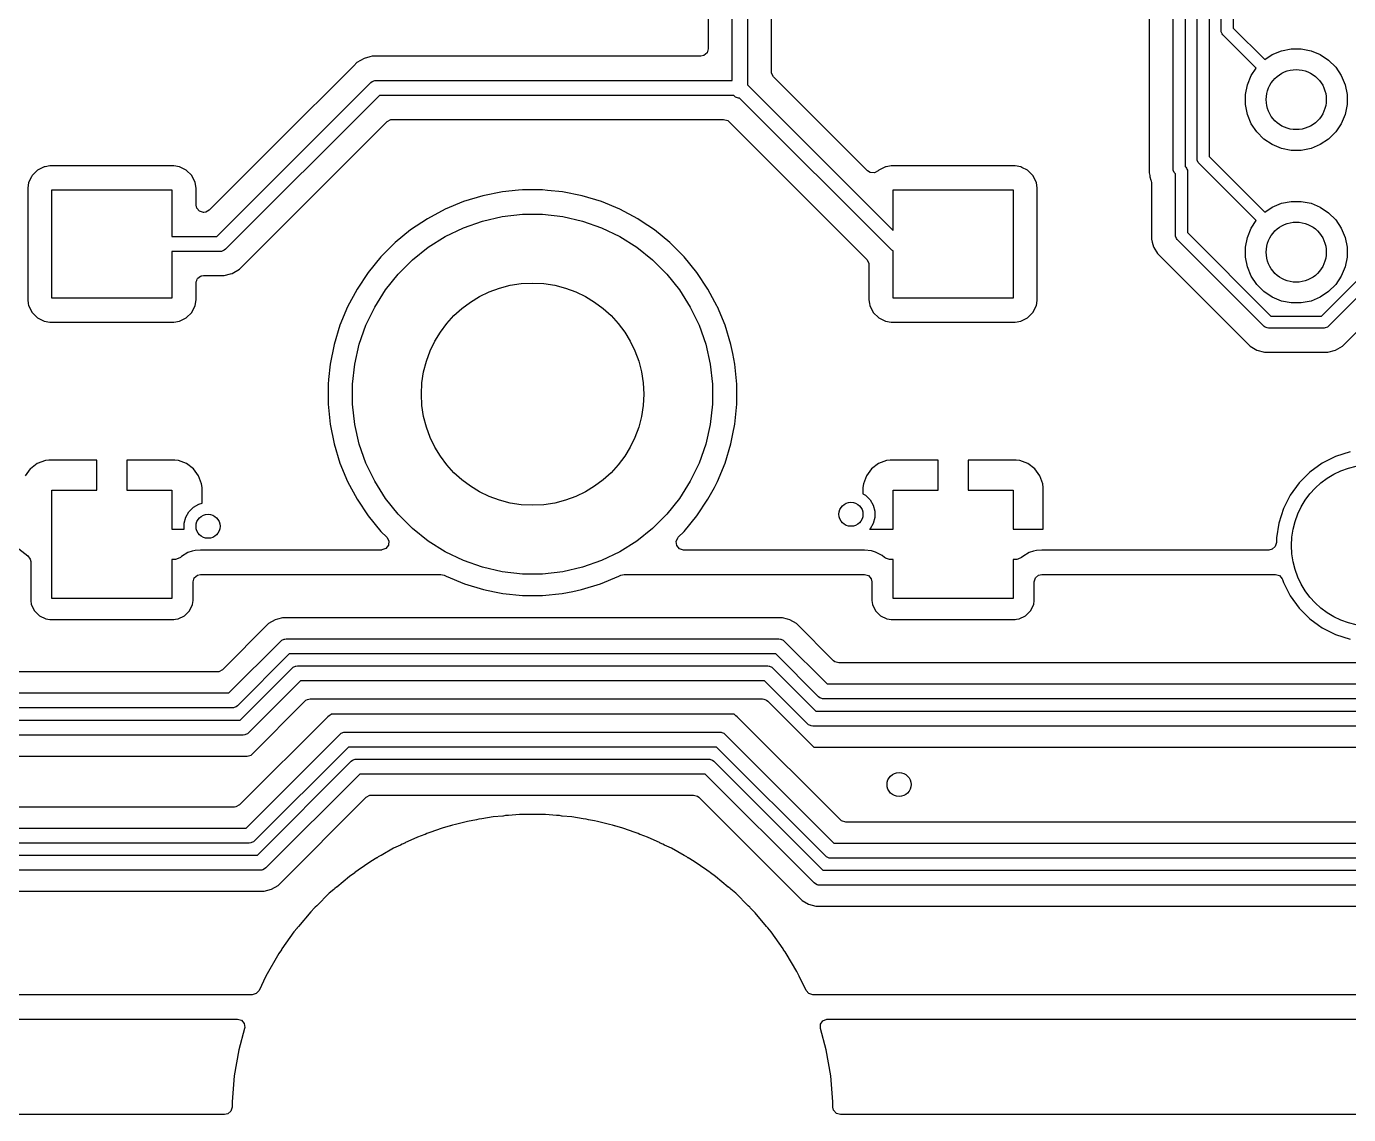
# Model space of a CAD drawing. Extents: x 0.71 to 7.56, y -5.16 to -0.79.
# Drawn here: x 3.802 to 4.669, y -5.157 to -4.444 of the extents above; entities that cross this region are included whole.
import ezdxf

# ---------------------------------------------------------------- set-up
doc = ezdxf.new("R2010")
doc.units = 0
doc.header["$MEASUREMENT"] = 0
doc.layers.add('BLACK', color=7, linetype='CONTINUOUS')

msp = doc.modelspace()

# ---------------------------------------------------------------- linework, layer by layer
at = {"layer": 'BLACK', "linetype": 'CONTINUOUS'}
for p, q in [((4.26476, -4.47933), (4.26476, -3.80989)), ((4.27461, -3.81031), (4.27461, -4.48221)), ((4.249, -3.82038), (4.249, -4.45868)), ((4.29037, -4.47366), (4.29037, -3.82194)), ((4.58504, -4.44668), (4.58504, -4.35688)), ((4.59291, -4.35525), (4.59291, -4.44505)), ((4.56929, -4.53093), (4.56929, -4.3634)), ((4.57717, -4.36177), (4.57717, -4.5293)), ((4.55354, -4.53745), (4.55354, -4.36993)), ((4.56142, -4.36829), (4.56142, -4.53582)), ((4.53778, -4.37848), (4.53778, -4.53643)), ((4.58512, -4.44745), (4.58504, -4.44668)), ((4.5857, -4.44886), (4.58512, -4.44745)), ((4.58619, -4.44946), (4.5857, -4.44886)), ((4.60801, -4.47128), (4.58619, -4.44946)), ((4.59291, -4.44505), (4.61358, -4.46571)), ((4.249, -4.45868), (4.24822, -4.46132)), ((4.61848, -4.46244), (4.62454, -4.45993)), ((4.62454, -4.45993), (4.63097, -4.45865)), ((4.63097, -4.45865), (4.63753, -4.45865)), ((4.63753, -4.45865), (4.64397, -4.45993)), ((4.64397, -4.45993), (4.65003, -4.46244)), ((4.01879, -4.4677), (4.01669, -4.4698)), ((4.02351, -4.46497), (4.01879, -4.4677)), ((4.01879, -4.4677), (4.01879, -4.4677)), ((4.02723, -4.46398), (4.02351, -4.46497)), ((4.02351, -4.46497), (4.02351, -4.46497)), ((4.02877, -4.46356), (4.02723, -4.46398)), ((4.02723, -4.46398), (4.02723, -4.46398)), ((4.24411, -4.46356), (4.02877, -4.46356)), ((4.24614, -4.46312), (4.24411, -4.46356)), ((4.24822, -4.46132), (4.24614, -4.46312)), ((4.61358, -4.46571), (4.61848, -4.46244)), ((4.65003, -4.46244), (4.65548, -4.46608)), ((4.65548, -4.46608), (4.66012, -4.47072)), ((4.01494, -4.47155), (3.96809, -4.5184)), ((4.01669, -4.4698), (4.01494, -4.47155)), ((4.01494, -4.47155), (4.01494, -4.47155)), ((4.29049, -4.4747), (4.29037, -4.47366)), ((4.2918, -4.47711), (4.29049, -4.4747)), ((4.35337, -4.53868), (4.2918, -4.47711)), ((4.60223, -4.48224), (4.60474, -4.47618)), ((4.60474, -4.47618), (4.60801, -4.47128)), ((4.66012, -4.47072), (4.66377, -4.47618)), ((4.66377, -4.47618), (4.66628, -4.48224)), ((3.9271, -4.58169), (4.02802, -4.48077)), ((4.02802, -4.48077), (4.02876, -4.48016)), ((4.02876, -4.48016), (4.03046, -4.47946)), ((4.02876, -4.48016), (4.02876, -4.48016)), ((4.03046, -4.47946), (4.03054, -4.47943)), ((4.03054, -4.47943), (4.0315, -4.47933)), ((4.03054, -4.47943), (4.03054, -4.47943)), ((4.0315, -4.47933), (4.26476, -4.47933)), ((4.27461, -4.48221), (4.37008, -4.57769)), ((4.60095, -4.48867), (4.60223, -4.48224)), ((4.66628, -4.48224), (4.66756, -4.48867)), ((4.03353, -4.48917), (3.93261, -4.59009)), ((4.26568, -4.48917), (4.03353, -4.48917)), ((4.26621, -4.4897), (4.26568, -4.48917)), ((4.26695, -4.49031), (4.26621, -4.4897)), ((4.26872, -4.49105), (4.26695, -4.49031)), ((4.26952, -4.49105), (4.26872, -4.49105)), ((4.36857, -4.59009), (4.26952, -4.49105)), ((4.60095, -4.49523), (4.60095, -4.48867)), ((4.60223, -4.50167), (4.60095, -4.49523)), ((4.66756, -4.49523), (4.66628, -4.50167)), ((4.66756, -4.48867), (4.66756, -4.49523)), ((4.60474, -4.50773), (4.60223, -4.50167)), ((4.66628, -4.50167), (4.66377, -4.50773)), ((3.94609, -4.59892), (4.03864, -4.50637)), ((4.03864, -4.50637), (4.04105, -4.50505)), ((4.04105, -4.50505), (4.04209, -4.50494)), ((4.04209, -4.50494), (4.25909, -4.50494)), ((4.25909, -4.50494), (4.26173, -4.50572)), ((4.26173, -4.50572), (4.26255, -4.50637)), ((4.26255, -4.50637), (4.35288, -4.59671)), ((4.60838, -4.51318), (4.60474, -4.50773)), ((4.66377, -4.50773), (4.66012, -4.51318)), ((3.96809, -4.5184), (3.92199, -4.5645)), ((4.61302, -4.51782), (4.60838, -4.51318)), ((4.61848, -4.52147), (4.61302, -4.51782)), ((4.62454, -4.52398), (4.61848, -4.52147)), ((4.65003, -4.52147), (4.64397, -4.52398)), ((4.65548, -4.51782), (4.65003, -4.52147)), ((4.66012, -4.51318), (4.65548, -4.51782)), ((3.46589, -4.52859), (3.80321, -4.79095)), ((4.57717, -4.5293), (4.61358, -4.56571)), ((4.63097, -4.52526), (4.62454, -4.52398)), ((4.63753, -4.52526), (4.63097, -4.52526)), ((4.64397, -4.52398), (4.63753, -4.52526)), ((3.80951, -4.53827), (3.80598, -4.5418)), ((3.81396, -4.536), (3.80951, -4.53827)), ((3.80951, -4.53827), (3.80951, -4.53827)), ((3.80951, -4.53827), (3.80951, -4.53827)), ((3.81447, -4.53592), (3.81396, -4.536)), ((3.81766, -4.53541), (3.81447, -4.53592)), ((3.89888, -4.53541), (3.81766, -4.53541)), ((3.90257, -4.536), (3.89888, -4.53541)), ((3.90337, -4.5364), (3.90257, -4.536)), ((3.90702, -4.53827), (3.90337, -4.5364)), ((3.91055, -4.5418), (3.90702, -4.53827)), ((3.90702, -4.53827), (3.90702, -4.53827)), ((3.90702, -4.53827), (3.90702, -4.53827)), ((4.35512, -4.5398), (4.35337, -4.53868)), ((4.36028, -4.53868), (4.35786, -4.54)), ((4.36069, -4.53827), (4.36028, -4.53868)), ((4.3607, -4.53827), (4.36069, -4.53827)), ((4.36515, -4.536), (4.3607, -4.53827)), ((4.3607, -4.53827), (4.3607, -4.53827)), ((4.36565, -4.53592), (4.36515, -4.536)), ((4.36884, -4.53541), (4.36565, -4.53592)), ((4.45006, -4.53541), (4.36884, -4.53541)), ((4.45375, -4.536), (4.45006, -4.53541)), ((4.45455, -4.5364), (4.45375, -4.536)), ((4.4582, -4.53827), (4.45455, -4.5364)), ((4.46173, -4.5418), (4.4582, -4.53827)), ((4.4582, -4.53827), (4.4582, -4.53827)), ((4.4582, -4.53827), (4.4582, -4.53827)), ((4.53778, -4.53643), (4.53778, -4.54005)), ((4.55362, -4.53822), (4.55354, -4.53745)), ((4.55364, -4.53827), (4.55362, -4.53822)), ((4.55421, -4.53964), (4.55364, -4.53827)), ((4.56142, -4.53582), (4.56184, -4.53624)), ((4.56184, -4.53624), (4.56233, -4.53684)), ((4.56233, -4.53684), (4.56258, -4.53745)), ((4.56258, -4.53745), (4.56292, -4.53826)), ((4.56292, -4.53826), (4.56299, -4.53903)), ((4.56299, -4.53903), (4.56299, -4.57915)), ((4.56937, -4.5317), (4.56929, -4.53093)), ((4.56995, -4.53312), (4.56937, -4.5317)), ((4.57044, -4.53371), (4.56995, -4.53312)), ((4.60801, -4.57128), (4.57044, -4.53371)), ((3.80371, -4.54625), (3.80313, -4.54994)), ((3.80562, -4.5425), (3.80371, -4.54625)), ((3.80598, -4.5418), (3.80562, -4.5425)), ((3.80598, -4.5418), (3.80598, -4.5418)), ((3.80598, -4.5418), (3.80598, -4.5418)), ((3.91282, -4.54625), (3.91055, -4.5418)), ((3.91055, -4.5418), (3.91055, -4.5418)), ((3.91055, -4.5418), (3.91055, -4.5418)), ((3.91341, -4.54994), (3.91282, -4.54625)), ((4.35786, -4.54), (4.35512, -4.5398)), ((4.464, -4.54625), (4.46173, -4.5418)), ((4.46173, -4.5418), (4.46173, -4.5418)), ((4.46173, -4.5418), (4.46173, -4.5418)), ((4.46459, -4.54994), (4.464, -4.54625)), ((4.53778, -4.54005), (4.53778, -4.54005)), ((4.53778, -4.54005), (4.53778, -4.54005)), ((4.53778, -4.54005), (4.53824, -4.5418)), ((4.53824, -4.5418), (4.53843, -4.5425)), ((4.53843, -4.5425), (4.53843, -4.5425)), ((4.53843, -4.5425), (4.53906, -4.54483)), ((4.53906, -4.54483), (4.53918, -4.5453)), ((4.53918, -4.5453), (4.53935, -4.54657)), ((4.53935, -4.54657), (4.53935, -4.57819)), ((4.5547, -4.54024), (4.55421, -4.53964)), ((4.55512, -4.54066), (4.5547, -4.54024)), ((4.55512, -4.58079), (4.55512, -4.54066)), ((3.80313, -4.54994), (3.80313, -4.62329)), ((3.8189, -4.62205), (3.8189, -4.55118)), ((3.8189, -4.55118), (3.89764, -4.55118)), ((3.89764, -4.55118), (3.89764, -4.58169)), ((3.91341, -4.56104), (3.91341, -4.54994)), ((3.91341, -4.54994), (3.91341, -4.54994)), ((4.10129, -4.55502), (4.0887, -4.55884)), ((4.11419, -4.55245), (4.10129, -4.55502)), ((4.10129, -4.55502), (4.10129, -4.55502)), ((4.12473, -4.55141), (4.11419, -4.55245)), ((4.11419, -4.55245), (4.11419, -4.55245)), ((4.12728, -4.55116), (4.12473, -4.55141)), ((4.14044, -4.55116), (4.12728, -4.55116)), ((4.14363, -4.55148), (4.14044, -4.55116)), ((4.15353, -4.55245), (4.14363, -4.55148)), ((4.16643, -4.55502), (4.15353, -4.55245)), ((4.15353, -4.55245), (4.15353, -4.55245)), ((4.17901, -4.55884), (4.16643, -4.55502)), ((4.16643, -4.55502), (4.16643, -4.55502)), ((4.37008, -4.57769), (4.37008, -4.55118)), ((4.37008, -4.55118), (4.44882, -4.55118)), ((4.44882, -4.55118), (4.44882, -4.62205)), ((4.46459, -4.62329), (4.46459, -4.54994)), ((3.91385, -4.56307), (3.91341, -4.56104)), ((3.91565, -4.56515), (3.91385, -4.56307)), ((3.92093, -4.56507), (3.91992, -4.56573)), ((3.92199, -4.5645), (3.92093, -4.56507)), ((4.07655, -4.56387), (4.06495, -4.57007)), ((4.0887, -4.55884), (4.07655, -4.56387)), ((4.07655, -4.56387), (4.07655, -4.56387)), ((4.19117, -4.56387), (4.17901, -4.55884)), ((4.20277, -4.57007), (4.19117, -4.56387)), ((4.19117, -4.56387), (4.19117, -4.56387)), ((4.61358, -4.56571), (4.61848, -4.56244)), ((4.61848, -4.56244), (4.62454, -4.55993)), ((4.62454, -4.55993), (4.63097, -4.55865)), ((4.63097, -4.55865), (4.63753, -4.55865)), ((4.63753, -4.55865), (4.64397, -4.55993)), ((4.64397, -4.55993), (4.65003, -4.56244)), ((4.65003, -4.56244), (4.65548, -4.56608)), ((3.91829, -4.56593), (3.91565, -4.56515)), ((3.91854, -4.56593), (3.91829, -4.56593)), ((3.91958, -4.56581), (3.91854, -4.56593)), ((3.91967, -4.56576), (3.91958, -4.56581)), ((3.91992, -4.56573), (3.91967, -4.56576)), ((4.06495, -4.57007), (4.05401, -4.57738)), ((4.06495, -4.57007), (4.06495, -4.57007)), ((4.08866, -4.57592), (4.10116, -4.57155)), ((4.10116, -4.57155), (4.11407, -4.5686)), ((4.11407, -4.5686), (4.12724, -4.56711)), ((4.12724, -4.56711), (4.14048, -4.56711)), ((4.14048, -4.56711), (4.15364, -4.5686)), ((4.15364, -4.5686), (4.16656, -4.57155)), ((4.16656, -4.57155), (4.17906, -4.57592)), ((4.20498, -4.57155), (4.20277, -4.57007)), ((4.20277, -4.57007), (4.20277, -4.57007)), ((4.20277, -4.57007), (4.20277, -4.57007)), ((4.20277, -4.57007), (4.20277, -4.57007)), ((4.20277, -4.57007), (4.20277, -4.57007)), ((4.21371, -4.57738), (4.20498, -4.57155)), ((4.60474, -4.57618), (4.60801, -4.57128)), ((4.65548, -4.56608), (4.66012, -4.57072)), ((4.66012, -4.57072), (4.66377, -4.57618)), ((3.89764, -4.58169), (3.9271, -4.58169)), ((4.05401, -4.57738), (4.04384, -4.58572)), ((4.05401, -4.57738), (4.05401, -4.57738)), ((4.06551, -4.58871), (4.07673, -4.58167)), ((4.07673, -4.58167), (4.08866, -4.57592)), ((4.17906, -4.57592), (4.19099, -4.58167)), ((4.19099, -4.58167), (4.20221, -4.58871)), ((4.22387, -4.58572), (4.21371, -4.57738)), ((4.21371, -4.57738), (4.21371, -4.57738)), ((4.21371, -4.57738), (4.21371, -4.57738)), ((4.53935, -4.57819), (4.53935, -4.58338)), ((4.55519, -4.58155), (4.55512, -4.58079)), ((4.55578, -4.58297), (4.55519, -4.58155)), ((4.56299, -4.57915), (4.6177, -4.63386)), ((4.60095, -4.58867), (4.60223, -4.58224)), ((4.60223, -4.58224), (4.60474, -4.57618)), ((4.66377, -4.57618), (4.66628, -4.58224)), ((4.66628, -4.58224), (4.66756, -4.58867)), ((3.93187, -4.59071), (3.93061, -4.59123)), ((3.93261, -4.59009), (3.93187, -4.59071)), ((3.93187, -4.59071), (3.93187, -4.59071)), ((4.04384, -4.58572), (4.03454, -4.59502)), ((4.05516, -4.59697), (4.06551, -4.58871)), ((4.20221, -4.58871), (4.21256, -4.59697)), ((4.23317, -4.59502), (4.22387, -4.58572)), ((4.36931, -4.59071), (4.36857, -4.59009)), ((4.37008, -4.59102), (4.36931, -4.59071)), ((4.36931, -4.59071), (4.36931, -4.59071)), ((4.37008, -4.62205), (4.37008, -4.59102)), ((4.53935, -4.58338), (4.53987, -4.58532)), ((4.53987, -4.58532), (4.54069, -4.58839)), ((4.54069, -4.58839), (4.54093, -4.5888)), ((4.54093, -4.5888), (4.54329, -4.59288)), ((4.55627, -4.58357), (4.55578, -4.58297)), ((4.61328, -4.64058), (4.55627, -4.58357)), ((4.60095, -4.59523), (4.60095, -4.58867)), ((4.66756, -4.58867), (4.66756, -4.59523)), ((3.92913, -4.59154), (3.89764, -4.59154)), ((3.89764, -4.59154), (3.89764, -4.62205)), ((3.93009, -4.59144), (3.92913, -4.59154)), ((3.93061, -4.59123), (3.93009, -4.59144)), ((3.93009, -4.59144), (3.93009, -4.59144)), ((3.94184, -4.60317), (3.94569, -4.59932)), ((3.94569, -4.59932), (3.94609, -4.59892)), ((3.94569, -4.59932), (3.94569, -4.59932)), ((3.94609, -4.59892), (3.94609, -4.59892)), ((4.03454, -4.59502), (4.0262, -4.60519)), ((4.04579, -4.60634), (4.05516, -4.59697)), ((4.21256, -4.59697), (4.22193, -4.60634)), ((4.24152, -4.60519), (4.23317, -4.59502)), ((4.23317, -4.59502), (4.23317, -4.59502)), ((4.23317, -4.59502), (4.23317, -4.59502)), ((4.35288, -4.59671), (4.3542, -4.59912)), ((4.3542, -4.59912), (4.35431, -4.60016)), ((4.54329, -4.59288), (4.60397, -4.65356)), ((4.60223, -4.60167), (4.60095, -4.59523)), ((4.65081, -4.63386), (4.68504, -4.59963)), ((4.66756, -4.59523), (4.66628, -4.60167)), ((3.91547, -4.60843), (3.91626, -4.60774)), ((3.91626, -4.60774), (3.91667, -4.60765)), ((3.91667, -4.60765), (3.91691, -4.6075)), ((3.91691, -4.6075), (3.91829, -4.6073)), ((3.91829, -4.6073), (3.92611, -4.6073)), ((3.92611, -4.6073), (3.92611, -4.6073)), ((3.92611, -4.6073), (3.92641, -4.6073)), ((3.92641, -4.6073), (3.93186, -4.6073)), ((3.93186, -4.6073), (3.93602, -4.60619)), ((3.93186, -4.6073), (3.93186, -4.6073)), ((3.93602, -4.60619), (3.93712, -4.60589)), ((3.93712, -4.60589), (3.94184, -4.60317)), ((4.0262, -4.60519), (4.01889, -4.61613)), ((4.0262, -4.60519), (4.0262, -4.60519)), ((4.03753, -4.61669), (4.04579, -4.60634)), ((4.22193, -4.60634), (4.23018, -4.61669)), ((4.24883, -4.61613), (4.24152, -4.60519)), ((4.35431, -4.60016), (4.35431, -4.62329)), ((4.60474, -4.60773), (4.60223, -4.60167)), ((4.60838, -4.61318), (4.60474, -4.60773)), ((4.69176, -4.60404), (4.65522, -4.64058)), ((4.66377, -4.60773), (4.66012, -4.61318)), ((4.66628, -4.60167), (4.66377, -4.60773)), ((3.91341, -4.61219), (3.91351, -4.61184)), ((3.91341, -4.62329), (3.91341, -4.61219)), ((3.91346, -4.61149), (3.91389, -4.61054)), ((3.91351, -4.61184), (3.91346, -4.61149)), ((3.91389, -4.61054), (3.91418, -4.60955)), ((3.91418, -4.60955), (3.91445, -4.60931)), ((3.91445, -4.60931), (3.9146, -4.60899)), ((3.9146, -4.60899), (3.91547, -4.60843)), ((4.01889, -4.61613), (4.01269, -4.62773)), ((4.01889, -4.61613), (4.01889, -4.61613)), ((4.03049, -4.62791), (4.03753, -4.61669)), ((4.23018, -4.61669), (4.23723, -4.62791)), ((4.25493, -4.62754), (4.24883, -4.61613)), ((4.24883, -4.61613), (4.24883, -4.61613)), ((4.24883, -4.61613), (4.24883, -4.61613)), ((4.61302, -4.61782), (4.60838, -4.61318)), ((4.66012, -4.61318), (4.65548, -4.61782)), ((3.80313, -4.62329), (3.80351, -4.62569)), ((3.80351, -4.62569), (3.80371, -4.62698)), ((3.89764, -4.62205), (3.8189, -4.62205)), ((3.91282, -4.62698), (3.91341, -4.62329)), ((4.35431, -4.62329), (4.35469, -4.62569)), ((4.35469, -4.62569), (4.3549, -4.62698)), ((4.44882, -4.62205), (4.37008, -4.62205)), ((4.464, -4.62698), (4.46454, -4.62361)), ((4.46454, -4.62361), (4.46459, -4.62329)), ((4.61848, -4.62147), (4.61302, -4.61782)), ((4.62454, -4.62398), (4.61848, -4.62147)), ((4.63097, -4.62526), (4.62454, -4.62398)), ((4.63753, -4.62526), (4.63097, -4.62526)), ((4.64397, -4.62398), (4.63753, -4.62526)), ((4.65003, -4.62147), (4.64397, -4.62398)), ((4.65548, -4.61782), (4.65003, -4.62147)), ((3.80371, -4.62698), (3.80598, -4.63143)), ((3.80598, -4.63143), (3.80598, -4.63143)), ((3.80598, -4.63143), (3.80598, -4.63143)), ((3.80598, -4.63143), (3.80951, -4.63496)), ((3.90702, -4.63496), (3.91055, -4.63143)), ((3.91055, -4.63143), (3.91282, -4.62698)), ((3.91282, -4.62698), (3.91282, -4.62698)), ((3.91282, -4.62698), (3.91282, -4.62698)), ((4.01269, -4.62773), (4.00765, -4.63988)), ((4.01269, -4.62773), (4.01269, -4.62773)), ((4.02474, -4.63984), (4.03049, -4.62791)), ((4.23723, -4.62791), (4.24298, -4.63984)), ((4.25503, -4.62773), (4.25493, -4.62754)), ((4.26006, -4.63988), (4.25503, -4.62773)), ((4.3549, -4.62698), (4.35716, -4.63143)), ((4.35716, -4.63143), (4.35716, -4.63143)), ((4.35716, -4.63143), (4.35716, -4.63143)), ((4.35716, -4.63143), (4.36069, -4.63496)), ((4.4582, -4.63496), (4.46173, -4.63143)), ((4.46173, -4.63143), (4.464, -4.62698)), ((4.464, -4.62698), (4.464, -4.62698)), ((4.464, -4.62698), (4.464, -4.62698)), ((4.6177, -4.63386), (4.65081, -4.63386)), ((4.66454, -4.65356), (4.68917, -4.62894)), ((3.80951, -4.63496), (3.80951, -4.63496)), ((3.80951, -4.63496), (3.80951, -4.63496)), ((3.80951, -4.63496), (3.81396, -4.63723)), ((3.81396, -4.63723), (3.81396, -4.63723)), ((3.81396, -4.63723), (3.81766, -4.63781)), ((3.81766, -4.63781), (3.81766, -4.63781)), ((3.81766, -4.63781), (3.89888, -4.63781)), ((3.89888, -4.63781), (3.90257, -4.63723)), ((3.90257, -4.63723), (3.90702, -4.63496)), ((4.00765, -4.63988), (4.00384, -4.65247)), ((4.02036, -4.65234), (4.02474, -4.63984)), ((4.24298, -4.63984), (4.24735, -4.65234)), ((4.26388, -4.65247), (4.26006, -4.63988)), ((4.36069, -4.63496), (4.36069, -4.63496)), ((4.36069, -4.63496), (4.3607, -4.63496)), ((4.3607, -4.63496), (4.36515, -4.63723)), ((4.36515, -4.63723), (4.36515, -4.63723)), ((4.36515, -4.63723), (4.36884, -4.63781)), ((4.36884, -4.63781), (4.36884, -4.63781)), ((4.36884, -4.63781), (4.45006, -4.63781)), ((4.45006, -4.63781), (4.45375, -4.63723)), ((4.45375, -4.63723), (4.4582, -4.63496)), ((4.61388, -4.64107), (4.61328, -4.64058)), ((4.6153, -4.64166), (4.61388, -4.64107)), ((4.61607, -4.64173), (4.6153, -4.64166)), ((4.65244, -4.64173), (4.61607, -4.64173)), ((4.65321, -4.64166), (4.65244, -4.64173)), ((4.65463, -4.64107), (4.65321, -4.64166)), ((4.65522, -4.64058), (4.65463, -4.64107)), ((4.00384, -4.65247), (4.00127, -4.66537)), ((4.00384, -4.65247), (4.00384, -4.65247)), ((4.01742, -4.66526), (4.02036, -4.65234)), ((4.24735, -4.65234), (4.2503, -4.66526)), ((4.26504, -4.65829), (4.26388, -4.65247)), ((4.26388, -4.65247), (4.26388, -4.65247)), ((4.26388, -4.65247), (4.26388, -4.65247)), ((4.26388, -4.65247), (4.26388, -4.65247)), ((4.26645, -4.66537), (4.26504, -4.65829)), ((4.60397, -4.65356), (4.60846, -4.65616)), ((4.60846, -4.65616), (4.61347, -4.6575)), ((4.61347, -4.6575), (4.61347, -4.6575)), ((4.61347, -4.6575), (4.65503, -4.6575)), ((4.65503, -4.6575), (4.66004, -4.65616)), ((4.65503, -4.6575), (4.65503, -4.6575)), ((4.66004, -4.65616), (4.66454, -4.65356)), ((4.00127, -4.66537), (4.00027, -4.67551)), ((4.00127, -4.66537), (4.00127, -4.66537)), ((4.01593, -4.67842), (4.01742, -4.66526)), ((4.2503, -4.66526), (4.25178, -4.67842)), ((4.26774, -4.67846), (4.26645, -4.66537)), ((4.00027, -4.67551), (3.99998, -4.67846)), ((3.99998, -4.67846), (3.99998, -4.69162)), ((4.01593, -4.69166), (4.01593, -4.67842)), ((4.25178, -4.67842), (4.25178, -4.69166)), ((4.26774, -4.69162), (4.26774, -4.67846)), ((3.99998, -4.69162), (4.0002, -4.69381)), ((4.0002, -4.69381), (4.00127, -4.70471)), ((4.01742, -4.70482), (4.01593, -4.69166)), ((4.25178, -4.69166), (4.2503, -4.70482)), ((4.26645, -4.70471), (4.26774, -4.69162)), ((4.00127, -4.70471), (4.00127, -4.70471)), ((4.00127, -4.70471), (4.00384, -4.71761)), ((4.02036, -4.71774), (4.01742, -4.70482)), ((4.2503, -4.70482), (4.24735, -4.71774)), ((4.26388, -4.71761), (4.26518, -4.71109)), ((4.26518, -4.71109), (4.26645, -4.70471)), ((4.00384, -4.71761), (4.00384, -4.71761)), ((4.00384, -4.71761), (4.00765, -4.7302)), ((4.02474, -4.73024), (4.02036, -4.71774)), ((4.24735, -4.71774), (4.24298, -4.73024)), ((4.26006, -4.7302), (4.26388, -4.71761)), ((4.26388, -4.71761), (4.26388, -4.71761)), ((4.26388, -4.71761), (4.26388, -4.71761)), ((3.81467, -4.7286), (3.80937, -4.73058)), ((3.81701, -4.72835), (3.81467, -4.7286)), ((3.81467, -4.7286), (3.81467, -4.7286)), ((3.84843, -4.72835), (3.81701, -4.72835)), ((3.84843, -4.74803), (3.84843, -4.72835)), ((3.89952, -4.72835), (3.86811, -4.72835)), ((3.86811, -4.72835), (3.86811, -4.74803)), ((3.90187, -4.7286), (3.89952, -4.72835)), ((3.90717, -4.73058), (3.90187, -4.7286)), ((3.90187, -4.7286), (3.90187, -4.7286)), ((4.36585, -4.7286), (4.36055, -4.73058)), ((4.3682, -4.72835), (4.36585, -4.7286)), ((4.36585, -4.7286), (4.36585, -4.7286)), ((4.39961, -4.72835), (4.3682, -4.72835)), ((4.39961, -4.74803), (4.39961, -4.72835)), ((4.4507, -4.72835), (4.41929, -4.72835)), ((4.41929, -4.72835), (4.41929, -4.74803)), ((4.45305, -4.7286), (4.4507, -4.72835)), ((4.45835, -4.73058), (4.45305, -4.7286)), ((4.45305, -4.7286), (4.45305, -4.7286)), ((4.66006, -4.72586), (4.65123, -4.73036)), ((4.6695, -4.72279), (4.66006, -4.72586)), ((3.80483, -4.73397), (3.80144, -4.7385)), ((3.80484, -4.73397), (3.80483, -4.73397)), ((3.80937, -4.73058), (3.80484, -4.73397)), ((3.80937, -4.73058), (3.80937, -4.73058)), ((3.9117, -4.73397), (3.90717, -4.73058)), ((3.90717, -4.73058), (3.90717, -4.73058)), ((3.91509, -4.7385), (3.9117, -4.73397)), ((3.9117, -4.73397), (3.9117, -4.73397)), ((4.00765, -4.7302), (4.01269, -4.74235)), ((4.03049, -4.74217), (4.02474, -4.73024)), ((4.24298, -4.73024), (4.23723, -4.74217)), ((4.25503, -4.74235), (4.26006, -4.7302)), ((4.35602, -4.73397), (4.35262, -4.7385)), ((4.36055, -4.73058), (4.35602, -4.73397)), ((4.35602, -4.73397), (4.35602, -4.73397)), ((4.36055, -4.73058), (4.36055, -4.73058)), ((4.46288, -4.73397), (4.45835, -4.73058)), ((4.45835, -4.73058), (4.45835, -4.73058)), ((4.46627, -4.7385), (4.46288, -4.73397)), ((4.46288, -4.73397), (4.46288, -4.73397)), ((4.6432, -4.73619), (4.63619, -4.7432)), ((4.65123, -4.73036), (4.6432, -4.73619)), ((4.6432, -4.73619), (4.6432, -4.73619)), ((3.91707, -4.7438), (3.91509, -4.7385)), ((3.91509, -4.7385), (3.91509, -4.7385)), ((3.91732, -4.74615), (3.91707, -4.7438)), ((3.91707, -4.7438), (3.91707, -4.7438)), ((3.91732, -4.75654), (3.91732, -4.74615)), ((3.91732, -4.74615), (3.91732, -4.74615)), ((4.01269, -4.74235), (4.01269, -4.74235)), ((4.01269, -4.74235), (4.01889, -4.75395)), ((4.03753, -4.75339), (4.03049, -4.74217)), ((4.23723, -4.74217), (4.23018, -4.75339)), ((4.24883, -4.75395), (4.253, -4.74615)), ((4.253, -4.74615), (4.25503, -4.74235)), ((4.35065, -4.7438), (4.35039, -4.74615)), ((4.35039, -4.74615), (4.35039, -4.7503)), ((4.35262, -4.7385), (4.35065, -4.7438)), ((4.35065, -4.7438), (4.35065, -4.7438)), ((4.35262, -4.7385), (4.35262, -4.7385)), ((4.46825, -4.7438), (4.46627, -4.7385)), ((4.46627, -4.7385), (4.46627, -4.7385)), ((4.4685, -4.74615), (4.46825, -4.7438)), ((4.46825, -4.7438), (4.46825, -4.7438)), ((4.4685, -4.77362), (4.4685, -4.74615)), ((4.4685, -4.74615), (4.4685, -4.74615)), ((4.63619, -4.7432), (4.63036, -4.75123)), ((4.63619, -4.7432), (4.63619, -4.7432)), ((3.8189, -4.8189), (3.8189, -4.74803)), ((3.8189, -4.74803), (3.84843, -4.74803)), ((3.86811, -4.74803), (3.89764, -4.74803)), ((3.89764, -4.74803), (3.89764, -4.77362)), ((4.01889, -4.75395), (4.01889, -4.75395)), ((4.01889, -4.75395), (4.0262, -4.76489)), ((4.04579, -4.76374), (4.03753, -4.75339)), ((4.23018, -4.75339), (4.22193, -4.76374)), ((4.24152, -4.76489), (4.24883, -4.75395)), ((4.35039, -4.7503), (4.35211, -4.75129)), ((4.35211, -4.75129), (4.35501, -4.75419)), ((4.35501, -4.75419), (4.35707, -4.75775)), ((4.37008, -4.77362), (4.37008, -4.74803)), ((4.37008, -4.74803), (4.39961, -4.74803)), ((4.41929, -4.74803), (4.44882, -4.74803)), ((4.44882, -4.74803), (4.44882, -4.77362)), ((4.63036, -4.75123), (4.62586, -4.76006)), ((3.90671, -4.76563), (3.90877, -4.76207)), ((3.90877, -4.76207), (3.91167, -4.75916)), ((3.91167, -4.75916), (3.91523, -4.7571)), ((3.91523, -4.7571), (3.91732, -4.75654)), ((4.05516, -4.77311), (4.04579, -4.76374)), ((4.22193, -4.76374), (4.21256, -4.77311)), ((4.35707, -4.75775), (4.35813, -4.76172)), ((4.35813, -4.76172), (4.35813, -4.76584)), ((4.62586, -4.76006), (4.62279, -4.7695)), ((3.90565, -4.7696), (3.90671, -4.76563)), ((3.90565, -4.77362), (3.90565, -4.7696)), ((4.0262, -4.76489), (4.0262, -4.76489)), ((4.0262, -4.76489), (4.03454, -4.77505)), ((4.23317, -4.77505), (4.24152, -4.76489)), ((4.35707, -4.76981), (4.35501, -4.77337)), ((4.35813, -4.76584), (4.35707, -4.76981)), ((4.62279, -4.7695), (4.62124, -4.77929)), ((3.89764, -4.77362), (3.90565, -4.77362)), ((4.03454, -4.77505), (4.03834, -4.77885)), ((4.03834, -4.77885), (4.03966, -4.78127)), ((4.03966, -4.78127), (4.03946, -4.78401)), ((4.06551, -4.78137), (4.05516, -4.77311)), ((4.07673, -4.78841), (4.06551, -4.78137)), ((4.20221, -4.78137), (4.19099, -4.78841)), ((4.21256, -4.77311), (4.20221, -4.78137)), ((4.228, -4.78161), (4.22914, -4.77911)), ((4.22839, -4.78433), (4.228, -4.78161)), ((4.22914, -4.77911), (4.22938, -4.77885)), ((4.22938, -4.77885), (4.23317, -4.77505)), ((4.23317, -4.77505), (4.23317, -4.77505)), ((4.35501, -4.77337), (4.35476, -4.77362)), ((4.35476, -4.77362), (4.37008, -4.77362)), ((4.44882, -4.77362), (4.4685, -4.77362)), ((4.62124, -4.77929), (4.62124, -4.7823)), ((3.90808, -4.78889), (3.90384, -4.79153)), ((3.9109, -4.78799), (3.90808, -4.78889)), ((3.90808, -4.78889), (3.90808, -4.78889)), ((3.90808, -4.78889), (3.90808, -4.78889)), ((3.91293, -4.78755), (3.9109, -4.78799)), ((3.9109, -4.78799), (3.9109, -4.78799)), ((3.91632, -4.78719), (3.91293, -4.78755)), ((3.9189, -4.78719), (3.91632, -4.78719)), ((3.9192, -4.78727), (3.9189, -4.78719)), ((3.92332, -4.78727), (3.9192, -4.78727)), ((3.92362, -4.78719), (3.92332, -4.78727)), ((4.03489, -4.78719), (3.92362, -4.78719)), ((4.03523, -4.78717), (4.03489, -4.78719)), ((4.03781, -4.78621), (4.03523, -4.78717)), ((4.03946, -4.78401), (4.03781, -4.78621)), ((4.08866, -4.79416), (4.07673, -4.78841)), ((4.19099, -4.78841), (4.17906, -4.79416)), ((4.23019, -4.78641), (4.22839, -4.78433)), ((4.23283, -4.78719), (4.23019, -4.78641)), ((4.3514, -4.78719), (4.23283, -4.78719)), ((4.3559, -4.78783), (4.3514, -4.78719)), ((4.35853, -4.78861), (4.3559, -4.78783)), ((4.3559, -4.78783), (4.3559, -4.78783)), ((4.36305, -4.79075), (4.35853, -4.78861)), ((4.45926, -4.78889), (4.45502, -4.79153)), ((4.46208, -4.78799), (4.45926, -4.78889)), ((4.45926, -4.78889), (4.45926, -4.78889)), ((4.45926, -4.78889), (4.45926, -4.78889)), ((4.46411, -4.78755), (4.46208, -4.78799)), ((4.46208, -4.78799), (4.46208, -4.78799)), ((4.4675, -4.78719), (4.46411, -4.78755)), ((4.61636, -4.78719), (4.4675, -4.78719)), ((4.61839, -4.78674), (4.61636, -4.78719)), ((4.62047, -4.78494), (4.61839, -4.78674)), ((4.62124, -4.7823), (4.62047, -4.78494)), ((3.80321, -4.79095), (3.80482, -4.79318)), ((3.80482, -4.79318), (3.8051, -4.7948)), ((3.8051, -4.7948), (3.8051, -4.82021)), ((3.89996, -4.79331), (3.89764, -4.79331)), ((3.89764, -4.79331), (3.89764, -4.8189)), ((3.90065, -4.79326), (3.89996, -4.79331)), ((3.90316, -4.79211), (3.90065, -4.79326)), ((3.90384, -4.79153), (3.90316, -4.79211)), ((4.10116, -4.79853), (4.08866, -4.79416)), ((4.11407, -4.80148), (4.10116, -4.79853)), ((4.16656, -4.79853), (4.15364, -4.80148)), ((4.17906, -4.79416), (4.16656, -4.79853)), ((4.36453, -4.79207), (4.36305, -4.79075)), ((4.36305, -4.79075), (4.36305, -4.79075)), ((4.36305, -4.79075), (4.36305, -4.79075)), ((4.36514, -4.79253), (4.36453, -4.79207)), ((4.36778, -4.79331), (4.36514, -4.79253)), ((4.37008, -4.79331), (4.36778, -4.79331)), ((4.37008, -4.8189), (4.37008, -4.79331)), ((4.45114, -4.79331), (4.44882, -4.79331)), ((4.44882, -4.79331), (4.44882, -4.8189)), ((4.45184, -4.79326), (4.45114, -4.79331)), ((4.45434, -4.79211), (4.45184, -4.79326)), ((4.45502, -4.79153), (4.45434, -4.79211)), ((3.91144, -4.80803), (3.91221, -4.80539)), ((3.91221, -4.80539), (3.91429, -4.80359)), ((3.91429, -4.80359), (3.91632, -4.80315)), ((3.91632, -4.80315), (4.07378, -4.80315)), ((4.07378, -4.80315), (4.07608, -4.80373)), ((4.07608, -4.80373), (4.07739, -4.80443)), ((4.07739, -4.80443), (4.08937, -4.80939)), ((4.12724, -4.80296), (4.11407, -4.80148)), ((4.14048, -4.80296), (4.12724, -4.80296)), ((4.15364, -4.80148), (4.14048, -4.80296)), ((4.17835, -4.80939), (4.19032, -4.80443)), ((4.19032, -4.80443), (4.19164, -4.80373)), ((4.19164, -4.80373), (4.19394, -4.80315)), ((4.19394, -4.80315), (4.3514, -4.80315)), ((4.3514, -4.80315), (4.35404, -4.80392)), ((4.35404, -4.80392), (4.35584, -4.806)), ((4.35584, -4.806), (4.35628, -4.80803)), ((4.46262, -4.80803), (4.46339, -4.80539)), ((4.46339, -4.80539), (4.46547, -4.80359)), ((4.46547, -4.80359), (4.4675, -4.80315)), ((4.4675, -4.80315), (4.62059, -4.80315)), ((4.62059, -4.80315), (4.62323, -4.80392)), ((4.62323, -4.80392), (4.62503, -4.806)), ((4.62503, -4.806), (4.62523, -4.80652)), ((4.62523, -4.80652), (4.62586, -4.80844)), ((3.91144, -4.82021), (3.91144, -4.80803)), ((4.08937, -4.80939), (4.10177, -4.81315)), ((4.10177, -4.81315), (4.10177, -4.81315)), ((4.10177, -4.81315), (4.10177, -4.81315)), ((4.10177, -4.81315), (4.10177, -4.81315)), ((4.10177, -4.81315), (4.10887, -4.81456)), ((4.10887, -4.81456), (4.11448, -4.81568)), ((4.11448, -4.81568), (4.12738, -4.81695)), ((4.14034, -4.81695), (4.15324, -4.81568)), ((4.15324, -4.81568), (4.16023, -4.81429)), ((4.16023, -4.81429), (4.16595, -4.81315)), ((4.16595, -4.81315), (4.17835, -4.80939)), ((4.16595, -4.81315), (4.16595, -4.81315)), ((4.16595, -4.81315), (4.16595, -4.81315)), ((4.16595, -4.81315), (4.16595, -4.81315)), ((4.35628, -4.80803), (4.35628, -4.82021)), ((4.46262, -4.82021), (4.46262, -4.80803)), ((4.62586, -4.80844), (4.62586, -4.80844)), ((4.62586, -4.80844), (4.63036, -4.81728)), ((3.8051, -4.82021), (3.80549, -4.82289)), ((3.80549, -4.82289), (3.80751, -4.82703)), ((3.89764, -4.8189), (3.8189, -4.8189)), ((3.90902, -4.82703), (3.91105, -4.82289)), ((3.91105, -4.82289), (3.91144, -4.82021)), ((4.12738, -4.81695), (4.12738, -4.81695)), ((4.12738, -4.81695), (4.14034, -4.81695)), ((4.14034, -4.81695), (4.14034, -4.81695)), ((4.35628, -4.82021), (4.35667, -4.82289)), ((4.35667, -4.82289), (4.35869, -4.82703)), ((4.44882, -4.8189), (4.37008, -4.8189)), ((4.4602, -4.82703), (4.46223, -4.82289)), ((4.46223, -4.82289), (4.46262, -4.82021)), ((4.63036, -4.81728), (4.63619, -4.8253)), ((3.80751, -4.82703), (3.81077, -4.83028)), ((3.81077, -4.83028), (3.81077, -4.83028)), ((3.81077, -4.83028), (3.81077, -4.83028)), ((3.81077, -4.83028), (3.81491, -4.83231)), ((3.81491, -4.83231), (3.81625, -4.8325)), ((3.81625, -4.8325), (3.81759, -4.8327)), ((3.81759, -4.8327), (3.81759, -4.8327)), ((3.81759, -4.8327), (3.89895, -4.8327)), ((3.89895, -4.8327), (3.89984, -4.83257)), ((3.89984, -4.83257), (3.90163, -4.83231)), ((3.90163, -4.83231), (3.90577, -4.83028)), ((3.90577, -4.83028), (3.90902, -4.82703)), ((3.96522, -4.83295), (3.96095, -4.83541)), ((3.9668, -4.83252), (3.96522, -4.83295)), ((3.96998, -4.83167), (3.9668, -4.83252)), ((3.97491, -4.83167), (3.96998, -4.83167)), ((4.29774, -4.83167), (3.97491, -4.83167)), ((4.30091, -4.83252), (4.29774, -4.83167)), ((4.3025, -4.83295), (4.30091, -4.83252)), ((4.30677, -4.83541), (4.3025, -4.83295)), ((4.3025, -4.83295), (4.3025, -4.83295)), ((4.35869, -4.82703), (4.36195, -4.83028)), ((4.36195, -4.83028), (4.36195, -4.83028)), ((4.36195, -4.83028), (4.36195, -4.83028)), ((4.36195, -4.83028), (4.36609, -4.83231)), ((4.36609, -4.83231), (4.36743, -4.8325)), ((4.36743, -4.8325), (4.36877, -4.8327)), ((4.36877, -4.8327), (4.36877, -4.8327)), ((4.36877, -4.8327), (4.45013, -4.8327)), ((4.45013, -4.8327), (4.45102, -4.83257)), ((4.45102, -4.83257), (4.45281, -4.83231)), ((4.45281, -4.83231), (4.45695, -4.83028)), ((4.45695, -4.83028), (4.4602, -4.82703)), ((4.63619, -4.8253), (4.63619, -4.8253)), ((4.63619, -4.8253), (4.6432, -4.83231)), ((4.6432, -4.83231), (4.6432, -4.83231)), ((4.6432, -4.83231), (4.64886, -4.83643)), ((3.96095, -4.83541), (3.93068, -4.86568)), ((3.96095, -4.83541), (3.96095, -4.83541)), ((4.33113, -4.85977), (4.30677, -4.83541)), ((4.30677, -4.83541), (4.30677, -4.83541)), ((4.64886, -4.83643), (4.65123, -4.83814)), ((4.65123, -4.83814), (4.65686, -4.84101)), ((4.65686, -4.84101), (4.66006, -4.84265)), ((3.93497, -4.88091), (3.96896, -4.84691)), ((3.96896, -4.84691), (3.96971, -4.8463)), ((3.96971, -4.8463), (3.97113, -4.84571)), ((3.96971, -4.8463), (3.96971, -4.8463)), ((3.97113, -4.84571), (3.97148, -4.84557)), ((3.97148, -4.84557), (3.97244, -4.84547)), ((3.97148, -4.84557), (3.97148, -4.84557)), ((3.97244, -4.84547), (4.29528, -4.84547)), ((4.29528, -4.84547), (4.29624, -4.84557)), ((4.29624, -4.84557), (4.29624, -4.84557)), ((4.29624, -4.84557), (4.29659, -4.84571)), ((4.29659, -4.84571), (4.29801, -4.8463)), ((4.29801, -4.8463), (4.29801, -4.8463)), ((4.29801, -4.8463), (4.29876, -4.84691)), ((4.29876, -4.84691), (4.32684, -4.875)), ((4.66006, -4.84265), (4.66006, -4.84265)), ((4.66006, -4.84265), (4.66006, -4.84265)), ((4.66006, -4.84265), (4.6695, -4.84571)), ((3.97448, -4.85531), (3.94049, -4.88931)), ((4.29324, -4.85531), (3.97448, -4.85531)), ((4.32132, -4.8834), (4.29324, -4.85531)), ((3.92723, -4.86711), (3.75387, -4.86711)), ((3.92827, -4.86699), (3.92723, -4.86711)), ((3.93068, -4.86568), (3.92827, -4.86699)), ((3.94231, -4.89862), (3.9763, -4.86463)), ((3.9763, -4.86463), (3.97705, -4.86402)), ((3.97705, -4.86402), (3.97853, -4.8634)), ((3.97705, -4.86402), (3.97705, -4.86402)), ((3.97853, -4.8634), (3.97882, -4.86328)), ((3.97882, -4.86328), (3.97978, -4.86319)), ((3.97882, -4.86328), (3.97882, -4.86328)), ((3.97978, -4.86319), (4.28794, -4.86319)), ((4.28794, -4.86319), (4.2889, -4.86328)), ((4.2889, -4.86328), (4.2889, -4.86328)), ((4.2889, -4.86328), (4.28919, -4.8634)), ((4.28919, -4.8634), (4.29067, -4.86402)), ((4.29067, -4.86402), (4.29067, -4.86402)), ((4.29067, -4.86402), (4.29142, -4.86463)), ((4.29142, -4.86463), (4.3195, -4.89272)), ((4.33194, -4.86043), (4.33113, -4.85977)), ((4.33458, -4.8612), (4.33194, -4.86043)), ((5.73432, -4.8612), (4.33458, -4.8612)), ((3.98182, -4.87303), (3.94783, -4.90702)), ((4.2859, -4.87303), (3.98182, -4.87303)), ((4.31398, -4.90112), (4.2859, -4.87303)), ((4.32684, -4.875), (5.74206, -4.875)), ((3.74613, -4.88091), (3.93497, -4.88091)), ((3.98545, -4.88567), (3.98649, -4.88524)), ((3.98649, -4.88524), (3.98723, -4.88494)), ((3.98723, -4.88494), (3.98819, -4.88484)), ((3.98723, -4.88494), (3.98723, -4.88494)), ((3.98819, -4.88484), (4.28454, -4.88484)), ((4.28454, -4.88484), (4.2855, -4.88494)), ((4.2855, -4.88494), (4.2855, -4.88494)), ((4.2855, -4.88494), (4.28602, -4.88515)), ((4.28602, -4.88515), (4.28727, -4.88567)), ((4.32207, -4.88401), (4.32132, -4.8834)), ((4.32332, -4.88453), (4.32207, -4.88401)), ((4.32207, -4.88401), (4.32207, -4.88401)), ((4.32384, -4.88475), (4.32332, -4.88453)), ((4.3248, -4.88484), (4.32384, -4.88475)), ((4.32384, -4.88475), (4.32384, -4.88475)), ((5.74409, -4.88484), (4.3248, -4.88484)), ((3.93701, -4.89075), (3.74409, -4.89075)), ((3.93797, -4.89065), (3.93701, -4.89075)), ((3.93849, -4.89044), (3.93797, -4.89065)), ((3.93797, -4.89065), (3.93797, -4.89065)), ((3.93974, -4.88992), (3.93849, -4.89044)), ((3.94049, -4.88931), (3.93974, -4.88992)), ((3.93974, -4.88992), (3.93974, -4.88992)), ((3.94943, -4.92156), (3.98471, -4.88628)), ((3.98471, -4.88628), (3.98545, -4.88567)), ((3.98545, -4.88567), (3.98545, -4.88567)), ((4.28727, -4.88567), (4.28727, -4.88567)), ((4.28727, -4.88567), (4.28802, -4.88628)), ((4.28802, -4.88628), (4.31809, -4.91636)), ((4.3195, -4.89272), (5.8905, -4.89272)), ((3.73879, -4.89862), (3.94231, -4.89862)), ((3.99978, -4.89644), (3.94196, -4.95426)), ((4.00064, -4.89594), (3.99978, -4.89644)), ((3.99978, -4.89644), (3.99978, -4.89644)), ((4.00189, -4.89491), (4.00064, -4.89594)), ((4.00199, -4.89469), (4.00189, -4.89491)), ((4.26588, -4.89469), (4.00199, -4.89469)), ((4.26708, -4.89594), (4.26588, -4.89469)), ((4.26794, -4.89644), (4.26708, -4.89594)), ((4.3356, -4.9641), (4.26794, -4.89644)), ((4.31473, -4.90173), (4.31398, -4.90112)), ((4.31598, -4.90225), (4.31473, -4.90173)), ((4.31473, -4.90173), (4.31473, -4.90173)), ((4.3165, -4.90246), (4.31598, -4.90225)), ((4.31746, -4.90256), (4.3165, -4.90246)), ((4.3165, -4.90246), (4.3165, -4.90246)), ((5.89254, -4.90256), (4.31746, -4.90256)), ((3.94435, -4.90846), (3.73676, -4.90846)), ((3.94531, -4.90837), (3.94435, -4.90846)), ((3.94583, -4.90815), (3.94531, -4.90837)), ((3.94531, -4.90837), (3.94531, -4.90837)), ((3.94708, -4.90764), (3.94583, -4.90815)), ((3.94624, -4.96949), (4.0078, -4.90794)), ((3.94783, -4.90702), (3.94708, -4.90763)), ((3.94708, -4.90763), (3.94708, -4.90764)), ((4.0078, -4.90794), (4.00854, -4.90733)), ((4.00854, -4.90733), (4.01032, -4.90659)), ((4.01032, -4.90659), (4.01128, -4.9065)), ((4.01128, -4.9065), (4.25644, -4.9065)), ((4.25644, -4.9065), (4.2574, -4.90659)), ((4.2574, -4.90659), (4.2574, -4.90659)), ((4.2574, -4.90659), (4.25792, -4.90681)), ((4.25792, -4.90681), (4.25918, -4.90733)), ((4.25918, -4.90733), (4.25918, -4.90733)), ((4.25918, -4.90733), (4.25992, -4.90794)), ((4.25992, -4.90794), (4.33131, -4.97933)), ((4.01331, -4.91634), (3.95176, -4.97789)), ((4.2544, -4.91634), (4.01331, -4.91634)), ((4.3258, -4.98773), (4.2544, -4.91634)), ((4.31809, -4.91636), (5.89501, -4.91636)), ((3.73952, -4.92226), (3.94681, -4.92226)), ((3.94681, -4.92226), (3.94943, -4.92156)), ((3.94681, -4.92226), (3.94681, -4.92226)), ((3.95358, -4.9872), (4.01513, -4.92565)), ((4.01513, -4.92565), (4.01588, -4.92504)), ((4.01588, -4.92504), (4.01765, -4.92431)), ((4.01765, -4.92431), (4.01861, -4.92421)), ((4.01861, -4.92421), (4.2491, -4.92421)), ((4.2491, -4.92421), (4.25006, -4.92431)), ((4.25006, -4.92431), (4.25006, -4.92431)), ((4.25006, -4.92431), (4.25056, -4.92451)), ((4.25056, -4.92451), (4.25184, -4.92504)), ((4.25184, -4.92504), (4.25184, -4.92504)), ((4.25184, -4.92504), (4.25258, -4.92565)), ((4.25258, -4.92565), (4.32398, -4.99705)), ((4.02065, -4.93406), (3.9591, -4.99561)), ((4.24706, -4.93406), (4.02065, -4.93406)), ((4.31846, -5.00545), (4.24706, -4.93406)), ((3.94196, -4.95426), (3.93954, -4.95558)), ((3.96712, -5.00711), (4.02494, -4.94928)), ((4.02494, -4.94928), (4.02735, -4.94797)), ((4.02735, -4.94797), (4.02839, -4.94785)), ((4.02839, -4.94785), (4.23933, -4.94785)), ((4.23933, -4.94785), (4.24197, -4.94863)), ((4.24197, -4.94863), (4.24278, -4.94928)), ((4.24278, -4.94928), (4.31044, -5.01695)), ((3.93851, -4.95569), (2.25727, -4.95569)), ((3.93954, -4.95558), (3.93851, -4.95569)), ((4.10061, -4.96344), (4.09869, -4.9637)), ((4.1007, -4.96342), (4.10061, -4.96344)), ((4.10814, -4.96211), (4.1007, -4.96342)), ((4.1007, -4.96342), (4.1007, -4.96342)), ((4.11444, -4.96156), (4.10814, -4.96211)), ((4.10814, -4.96211), (4.10814, -4.96211)), ((4.11455, -4.96155), (4.11444, -4.96156)), ((4.11444, -4.96156), (4.11444, -4.96156)), ((4.11444, -4.96156), (4.11444, -4.96156)), ((4.1162, -4.96132), (4.11455, -4.96155)), ((4.11806, -4.96124), (4.1162, -4.96132)), ((4.11817, -4.96123), (4.11806, -4.96124)), ((4.12526, -4.96061), (4.11817, -4.96123)), ((4.11817, -4.96123), (4.11817, -4.96123)), ((4.13209, -4.96061), (4.12526, -4.96061)), ((4.13386, -4.96053), (4.13209, -4.96061)), ((4.13563, -4.96061), (4.13386, -4.96053)), ((4.14245, -4.96061), (4.13563, -4.96061)), ((4.14955, -4.96123), (4.14245, -4.96061)), ((4.14245, -4.96061), (4.14245, -4.96061)), ((4.14965, -4.96124), (4.14955, -4.96123)), ((4.14955, -4.96123), (4.14955, -4.96123)), ((4.15151, -4.96132), (4.14965, -4.96124)), ((4.15316, -4.96155), (4.15151, -4.96132)), ((4.15328, -4.96156), (4.15316, -4.96155)), ((4.15958, -4.96211), (4.15328, -4.96156)), ((4.15328, -4.96156), (4.15328, -4.96156)), ((4.16701, -4.96342), (4.15958, -4.96211)), ((4.16711, -4.96344), (4.16701, -4.96342)), ((4.16701, -4.96342), (4.16701, -4.96342)), ((4.16902, -4.9637), (4.16711, -4.96344)), ((2.24953, -4.96949), (3.94624, -4.96949)), ((4.0746, -4.96954), (4.06664, -4.97244)), ((4.07999, -4.9681), (4.0746, -4.96954)), ((4.0746, -4.96954), (4.0746, -4.96954)), ((4.08012, -4.96806), (4.07999, -4.9681)), ((4.07999, -4.9681), (4.07999, -4.9681)), ((4.08146, -4.96763), (4.08012, -4.96806)), ((4.08339, -4.96719), (4.08146, -4.96763)), ((4.08348, -4.96716), (4.08339, -4.96719)), ((4.09121, -4.96509), (4.08348, -4.96716)), ((4.09706, -4.96406), (4.09121, -4.96509)), ((4.09121, -4.96509), (4.09121, -4.96509)), ((4.09718, -4.96404), (4.09706, -4.96406)), ((4.09869, -4.9637), (4.09718, -4.96404)), ((4.17053, -4.96404), (4.16902, -4.9637)), ((4.17065, -4.96406), (4.17053, -4.96404)), ((4.17455, -4.96475), (4.17065, -4.96406)), ((4.17065, -4.96406), (4.17065, -4.96406)), ((4.17651, -4.96509), (4.17455, -4.96475)), ((4.18424, -4.96716), (4.17651, -4.96509)), ((4.17651, -4.96509), (4.17651, -4.96509)), ((4.17651, -4.96509), (4.17651, -4.96509)), ((4.18433, -4.96719), (4.18424, -4.96716)), ((4.18424, -4.96716), (4.18424, -4.96716)), ((4.18625, -4.96763), (4.18433, -4.96719)), ((4.1876, -4.96807), (4.18625, -4.96763)), ((4.18772, -4.9681), (4.1876, -4.96807)), ((4.19311, -4.96954), (4.18772, -4.9681)), ((4.18772, -4.9681), (4.18772, -4.9681)), ((4.20108, -4.97244), (4.19311, -4.96954)), ((4.33641, -4.96476), (4.3356, -4.9641)), ((4.33905, -4.96553), (4.33641, -4.96476)), ((5.72251, -4.96553), (4.33905, -4.96553)), ((3.94828, -4.97933), (2.2475, -4.97933)), ((3.94924, -4.97924), (3.94828, -4.97933)), ((3.94976, -4.97902), (3.94924, -4.97924)), ((3.94924, -4.97924), (3.94924, -4.97924)), ((3.95102, -4.9785), (3.94976, -4.97902)), ((3.95176, -4.97789), (3.95102, -4.9785)), ((3.95102, -4.9785), (3.95102, -4.9785)), ((4.04729, -4.98063), (4.04287, -4.98269)), ((4.04742, -4.98057), (4.04729, -4.98062)), ((4.04729, -4.98062), (4.04729, -4.98063)), ((4.04841, -4.98003), (4.04742, -4.98057)), ((4.05023, -4.97926), (4.04841, -4.98003)), ((4.0503, -4.97922), (4.05023, -4.97926)), ((4.05845, -4.97542), (4.0503, -4.97922)), ((4.0503, -4.97922), (4.0503, -4.97922)), ((4.06336, -4.97363), (4.05845, -4.97542)), ((4.05845, -4.97542), (4.05845, -4.97542)), ((4.06349, -4.97359), (4.06336, -4.97363)), ((4.06336, -4.97363), (4.06336, -4.97363)), ((4.06466, -4.97309), (4.06349, -4.97359)), ((4.06655, -4.97247), (4.06466, -4.97309)), ((4.06664, -4.97244), (4.06655, -4.97247)), ((4.06664, -4.97244), (4.06664, -4.97244)), ((4.20116, -4.97247), (4.20108, -4.97244)), ((4.20306, -4.97309), (4.20116, -4.97247)), ((4.20423, -4.97359), (4.20306, -4.97309)), ((4.20436, -4.97363), (4.20423, -4.97359)), ((4.20927, -4.97542), (4.20436, -4.97363)), ((4.20436, -4.97363), (4.20436, -4.97363)), ((4.21742, -4.97922), (4.20927, -4.97542)), ((4.20927, -4.97542), (4.20927, -4.97542)), ((4.21749, -4.97926), (4.21742, -4.97922)), ((4.21931, -4.98003), (4.21749, -4.97926)), ((4.2203, -4.98057), (4.21931, -4.98003)), ((4.22043, -4.98063), (4.2203, -4.98057)), ((4.22485, -4.98269), (4.22043, -4.98063)), ((4.33131, -4.97933), (5.73193, -4.97933)), ((2.2422, -4.9872), (3.95358, -4.9872)), ((4.03191, -4.98901), (4.02798, -4.99128)), ((4.03204, -4.98894), (4.03191, -4.98901)), ((4.03191, -4.98901), (4.03191, -4.98901)), ((4.03284, -4.98841), (4.03204, -4.98894)), ((4.03453, -4.9875), (4.03284, -4.98841)), ((4.0346, -4.98746), (4.03453, -4.9875)), ((4.04287, -4.98269), (4.0346, -4.98746)), ((4.0346, -4.98746), (4.0346, -4.98746)), ((4.04287, -4.98269), (4.04287, -4.98269)), ((4.23312, -4.98746), (4.22485, -4.98269)), ((4.22485, -4.98269), (4.22485, -4.98269)), ((4.23318, -4.9875), (4.23312, -4.98746)), ((4.23487, -4.98841), (4.23318, -4.9875)), ((4.23568, -4.98894), (4.23487, -4.98841)), ((4.2358, -4.98901), (4.23568, -4.98894)), ((4.23974, -4.99128), (4.2358, -4.98901)), ((4.2358, -4.98901), (4.2358, -4.98901)), ((4.32654, -4.98834), (4.3258, -4.98773)), ((4.3278, -4.98886), (4.32654, -4.98834)), ((4.32654, -4.98834), (4.32654, -4.98834)), ((4.32832, -4.98908), (4.3278, -4.98886)), ((4.32928, -4.98917), (4.32832, -4.98908)), ((4.32832, -4.98908), (4.32832, -4.98908)), ((5.73681, -4.98917), (4.32928, -4.98917)), ((3.95562, -4.99705), (2.24016, -4.99705)), ((3.95658, -4.99695), (3.95562, -4.99705)), ((3.9571, -4.99674), (3.95658, -4.99695)), ((3.95658, -4.99695), (3.95658, -4.99695)), ((3.95836, -4.99622), (3.9571, -4.99674)), ((3.9591, -4.99561), (3.95836, -4.99622)), ((3.95836, -4.99622), (3.95836, -4.99622)), ((4.01809, -4.99814), (4.01747, -4.99864)), ((4.0196, -4.99715), (4.01809, -4.99814)), ((4.01966, -4.99711), (4.0196, -4.99715)), ((4.02798, -4.99128), (4.01966, -4.99711)), ((4.01966, -4.99711), (4.01966, -4.99711)), ((4.23982, -4.99134), (4.23974, -4.99128)), ((4.24806, -4.99711), (4.23982, -4.99134)), ((4.24812, -4.99715), (4.24806, -4.99711)), ((4.24806, -4.99711), (4.24806, -4.99711)), ((4.24962, -4.99814), (4.24812, -4.99715)), ((4.25024, -4.99864), (4.24962, -4.99814)), ((4.32398, -4.99705), (5.75, -4.99705)), ((4.0139, -5.00114), (4.00559, -5.00812)), ((4.01735, -4.99873), (4.0139, -5.00114)), ((4.01747, -4.99864), (4.01735, -4.99873)), ((4.25037, -4.99873), (4.25024, -4.99864)), ((4.25382, -5.00114), (4.25037, -4.99873)), ((4.26213, -5.00811), (4.25382, -5.00114)), ((4.3192, -5.00606), (4.31846, -5.00545)), ((4.32046, -5.00658), (4.3192, -5.00606)), ((4.3192, -5.00606), (4.3192, -5.00606)), ((4.32098, -5.0068), (4.32046, -5.00658)), ((4.32194, -5.00689), (4.32098, -5.0068)), ((4.32098, -5.0068), (4.32098, -5.0068)), ((2.23769, -5.01085), (3.95809, -5.01085)), ((3.95809, -5.01085), (3.96285, -5.00957)), ((3.95809, -5.01085), (3.95809, -5.01085)), ((3.96285, -5.00957), (3.96712, -5.00711)), ((4.00073, -5.01219), (3.99251, -5.02041)), ((4.00371, -5.0097), (4.00073, -5.01219)), ((4.00073, -5.01219), (4.00073, -5.01219)), ((4.00383, -5.00959), (4.00371, -5.0097)), ((4.00371, -5.0097), (4.00371, -5.0097)), ((4.00428, -5.00916), (4.00383, -5.00959)), ((4.00554, -5.00816), (4.00428, -5.00916)), ((4.00559, -5.00812), (4.00554, -5.00816)), ((4.00559, -5.00812), (4.00559, -5.00812)), ((4.26217, -5.00815), (4.26213, -5.00811)), ((4.26344, -5.00916), (4.26217, -5.00815)), ((4.26389, -5.00959), (4.26344, -5.00916)), ((4.26699, -5.01219), (4.26389, -5.00959)), ((4.27525, -5.02045), (4.26699, -5.01219)), ((4.26699, -5.01219), (4.26699, -5.01219)), ((5.75, -5.00689), (4.32194, -5.00689)), ((3.9911, -5.02183), (3.98857, -5.02435)), ((3.99121, -5.02171), (3.9911, -5.02183)), ((3.9911, -5.02183), (3.9911, -5.02183)), ((3.9915, -5.02138), (3.99121, -5.02171)), ((3.99247, -5.02046), (3.9915, -5.02138)), ((3.99251, -5.02041), (3.99247, -5.02046)), ((3.99251, -5.02041), (3.99251, -5.02041)), ((4.27621, -5.02138), (4.27525, -5.02045)), ((4.27651, -5.02171), (4.27621, -5.02138)), ((4.27914, -5.02435), (4.27651, -5.02171)), ((4.31044, -5.01695), (4.31471, -5.01941)), ((4.31471, -5.01941), (4.31947, -5.02069)), ((4.31947, -5.02069), (4.3244, -5.02069)), ((4.3244, -5.02069), (5.73292, -5.02069)), ((3.98857, -5.02435), (3.98051, -5.03396)), ((3.98857, -5.02435), (3.98857, -5.02435)), ((4.27969, -5.025), (4.27914, -5.02435)), ((4.2872, -5.03396), (4.27969, -5.025)), ((3.97752, -5.03752), (3.9697, -5.0487)), ((3.97961, -5.03503), (3.97752, -5.03752)), ((3.97972, -5.0349), (3.97961, -5.03503)), ((3.97988, -5.03468), (3.97972, -5.0349)), ((3.98048, -5.034), (3.97988, -5.03468)), ((3.98051, -5.03396), (3.98048, -5.034)), ((3.98051, -5.03396), (3.98051, -5.03396)), ((4.28724, -5.03399), (4.2872, -5.03396)), ((4.2872, -5.03396), (4.2872, -5.03396)), ((4.28784, -5.03468), (4.28724, -5.03399)), ((4.28799, -5.0349), (4.28784, -5.03468)), ((4.29019, -5.03752), (4.28799, -5.0349)), ((4.29802, -5.04869), (4.29019, -5.03752)), ((4.29019, -5.03752), (4.29019, -5.03752)), ((4.29019, -5.03752), (4.29019, -5.03752)), ((3.96935, -5.04919), (3.96766, -5.0516)), ((3.96945, -5.04905), (3.96935, -5.04919)), ((3.96935, -5.04919), (3.96935, -5.04919)), ((3.96949, -5.04898), (3.96945, -5.04905)), ((3.96967, -5.04873), (3.96949, -5.04898)), ((3.9697, -5.0487), (3.96967, -5.04873)), ((3.9697, -5.0487), (3.9697, -5.0487)), ((4.29804, -5.04873), (4.29802, -5.04869)), ((4.29802, -5.04869), (4.29802, -5.04869)), ((4.29802, -5.04869), (4.29802, -5.04869)), ((4.29823, -5.04898), (4.29804, -5.04873)), ((4.29827, -5.04905), (4.29823, -5.04898)), ((4.29837, -5.04919), (4.29827, -5.04905)), ((4.29933, -5.05057), (4.29837, -5.04919)), ((3.96766, -5.0516), (3.95907, -5.06649)), ((3.96766, -5.0516), (3.96766, -5.0516)), ((4.30005, -5.0516), (4.29933, -5.05057)), ((4.30696, -5.06356), (4.30005, -5.0516)), ((3.95907, -5.06649), (3.95467, -5.07592)), ((3.95907, -5.06649), (3.95907, -5.06649)), ((4.30865, -5.06649), (4.30696, -5.06356)), ((4.31305, -5.07592), (4.30865, -5.06649)), ((4.30865, -5.06649), (4.30865, -5.06649)), ((3.95467, -5.07592), (3.95285, -5.07799)), ((4.31483, -5.07797), (4.31305, -5.07592)), ((3.95024, -5.07874), (2.04976, -5.07874)), ((3.95285, -5.07799), (3.95024, -5.07874)), ((4.31747, -5.07874), (4.31483, -5.07797)), ((6.41244, -5.07874), (4.31747, -5.07874)), ((2.04976, -5.0947), (3.9405, -5.0947)), ((3.9405, -5.0947), (3.94314, -5.09548)), ((3.94522, -5.10085), (3.94147, -5.11483)), ((3.94314, -5.09548), (3.94494, -5.09756)), ((3.94494, -5.09756), (3.94533, -5.10028)), ((3.94533, -5.10028), (3.94522, -5.10085)), ((4.3225, -5.10085), (4.32256, -5.0981)), ((4.32624, -5.11483), (4.3225, -5.10085)), ((4.32256, -5.0981), (4.32411, -5.09582)), ((4.32411, -5.09582), (4.32664, -5.09474)), ((4.32664, -5.09474), (4.32721, -5.0947)), ((4.32721, -5.0947), (6.41244, -5.0947)), ((3.94147, -5.11483), (3.93849, -5.13176)), ((3.94147, -5.11483), (3.94147, -5.11483)), ((4.32923, -5.13176), (4.32624, -5.11483)), ((3.93849, -5.13176), (3.93699, -5.14888)), ((3.93849, -5.13176), (3.93849, -5.13176)), ((4.33073, -5.14888), (4.32923, -5.13176)), ((3.93699, -5.15238), (3.93621, -5.15502)), ((3.93699, -5.14888), (3.93699, -5.15238)), ((4.33073, -5.15238), (4.33073, -5.14888)), ((4.33073, -5.14888), (4.33073, -5.14888)), ((4.33117, -5.15441), (4.33073, -5.15238)), ((3.93211, -5.15726), (0.90342, -5.15726)), ((3.93413, -5.15682), (3.93211, -5.15726)), ((3.93621, -5.15502), (3.93413, -5.15682)), ((4.33297, -5.15648), (4.33117, -5.15441)), ((4.33561, -5.15726), (4.33297, -5.15648)), ((7.36429, -5.15726), (4.33561, -5.15726))]:
    msp.add_line(p, q, dxfattribs=at)
at = {"layer": 'BLACK'}
for centre, radius in [((4.63425, -4.49195), 0.01969), ((4.63425, -4.59195), 0.01969), ((4.13386, -4.68504), 0.07283), ((4.68425, -4.78425), 0.05315), ((3.92126, -4.77165), 0.00787), ((4.34252, -4.76378), 0.00787), ((4.37402, -4.94094), 0.00787)]:
    msp.add_circle(centre, radius, dxfattribs=at)

doc.saveas('drawing.dxf')
